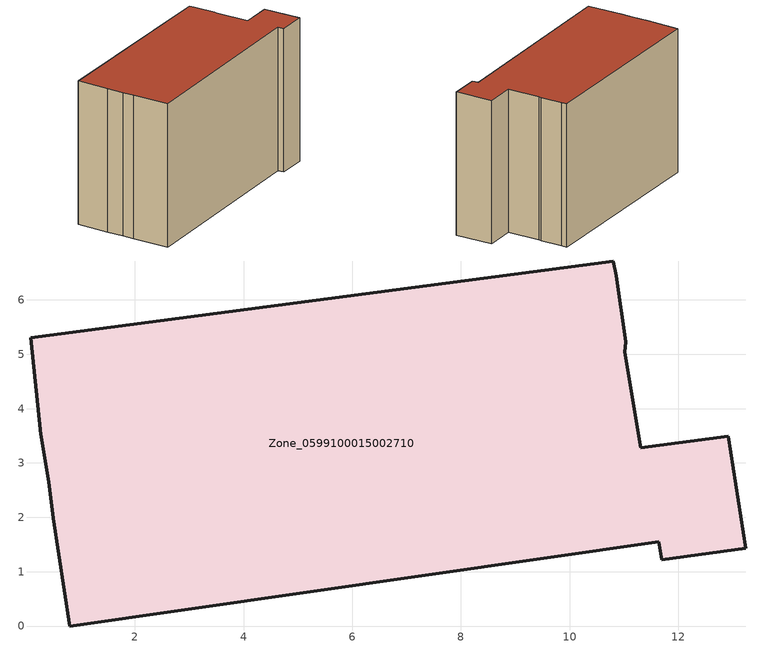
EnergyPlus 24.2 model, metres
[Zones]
Zone_0599100015002710
 floor ground (C_G): 11.7,1.22 11.64,1.55 0.8,0 0.5,1.99 0.42,2.65 0.27,3.53 0.08,5.31 10.8,6.72 10.86,6.45 11.03,5.23 11.02,5.04 11.31,3.28 12.92,3.49 13.24,1.43 z0.74
 wall outside (C_F): 11.64,1.55 11.7,1.22 13.24,1.43 12.92,3.49 11.31,3.28 11.02,5.04 11.03,5.23 10.86,6.45 10.8,6.72 0.08,5.31 0.27,3.53 0.42,2.65 0.5,1.99 0.8,0 11.64,1.55 z0.74:8.82
 roof outside (C_R): 0.27,3.53 0.42,2.65 0.5,1.99 0.8,0 11.64,1.55 11.7,1.22 13.24,1.43 12.92,3.49 11.31,3.28 11.02,5.04 11.03,5.23 10.86,6.45 10.8,6.72 0.08,5.31 z8.82
[BUILDING]
Pand.0599100015002710: North Axis=0; Terrain=City; Loads Convergence Tolerance Value=0.04; Temperature Convergence Tolerance Value=0.4; Solar Distribution=FullExterior; Maximum Number of Warmup Days=25; Minimum Number of Warmup Days=1
[Site:Location]
Rotterdam.The.Hague.AP_ZH_NLD Design_Conditions: Latitude=51.96; Longitude=4.45; Time Zone=1; Elevation=-4.5
[SITE:GROUNDTEMPERATURE:BUILDINGSURFACE]
18, 18, 18, 18, 18, 18, 18, 18, 18, 18, 18, 18
[MATERIAL] Thermal Absorptance=0.9; Solar Absorptance=0.7; Visible Absorptance=0.7
Name | Roughness | Thickness | Conductivity | Density | Specific Heat
G.TI.1975-1991 | MediumSmooth | 0.15 | 0.288461 | 540 | 1210
F.TI.1975-1991 | Rough | 0.3 | 0.230769 | 1920 | 840
R.TI.1975-1991 | MediumRough | 0.2 | 0.153846 | 1500 | 1000
[CONSTRUCTION]
C_G: G.TI.1975-1991
C_F: F.TI.1975-1991
C_R: R.TI.1975-1991
[ZONE]
Zone_0599100015002710: Type=1; Multiplier=1; Ceiling Height=Autocalculate; Volume=Autocalculate; Floor Area=autocalculate; Part of Total Floor Area=Yes
[ZONEINFILTRATION:DESIGNFLOWRATE]
Infil_Zone_0599100015002710: Zone or ZoneList or Space or SpaceList=Zone_0599100015002710; Schedule=AlwaysOn; Design Flow Rate Calculation Method=Flow/Area; Flow Rate per Floor Area=0.003; Constant Term Coefficient=1; Temperature Term Coefficient=0; Velocity Term Coefficient=0; Velocity Squared Term Coefficient=0
[HVACTEMPLATE:ZONE:IDEALLOADSAIRSYSTEM]
Zone_0599100015002710: Maximum Heating Supply Air Temperature=50; Minimum Cooling Supply Air Temperature=13; Maximum Heating Supply Air Humidity Ratio=0.0156; Minimum Cooling Supply Air Humidity Ratio=0.0077; Heating Limit=NoLimit; Cooling Limit=NoLimit; Dehumidification Control Type=ConstantSensibleHeatRatio; Cooling Sensible Heat Ratio=0.7; Dehumidification Setpoint=60; Humidification Control Type=None; Humidification Setpoint=30; Outdoor Air Method=None; Outdoor Air Flow Rate per Person=0.00944; Outdoor Air Flow Rate per Zone Floor Area=0; Outdoor Air Flow Rate per Zone=0; Demand Controlled Ventilation Type=None; Outdoor Air Economizer Type=NoEconomizer; Heat Recovery Type=None; Sensible Heat Recovery Effectiveness=0.7; Latent Heat Recovery Effectiveness=0.65
[ZONECONTROL:THERMOSTAT]
ThermostatControl_Zone_0599100015002710: Zone or ZoneList=Zone_0599100015002710; Control Type Schedule=DualSetpointControlType; Control 1=Thermostat_Zone_0599100015002710; Temperature Difference Between Cutout And Setpoint=0
[THERMOSTATSETPOINT:DUALSETPOINT]
Thermostat_Zone_0599100015002710: Heating Setpoint Temperature Schedule=HeatingSetpoint_Zone_0599100015002710; Cooling Setpoint Temperature Schedule=CoolingSetpoint_Zone_0599100015002710
[SCHEDULE:COMPACT]
HeatingSetpoint_Zone_0599100015002710: Through: 12/31, For: AllDays, Until: 24:00, 21
CoolingSetpoint_Zone_0599100015002710: Through: 12/31, For: AllDays, Until: 24:00, 24
DualSetpointControlType: Through: 12/31, For: AllDays, Until: 24:00, 4
AlwaysOn: Through: 12/31, For: AllDays, Until: 24:00, 1
